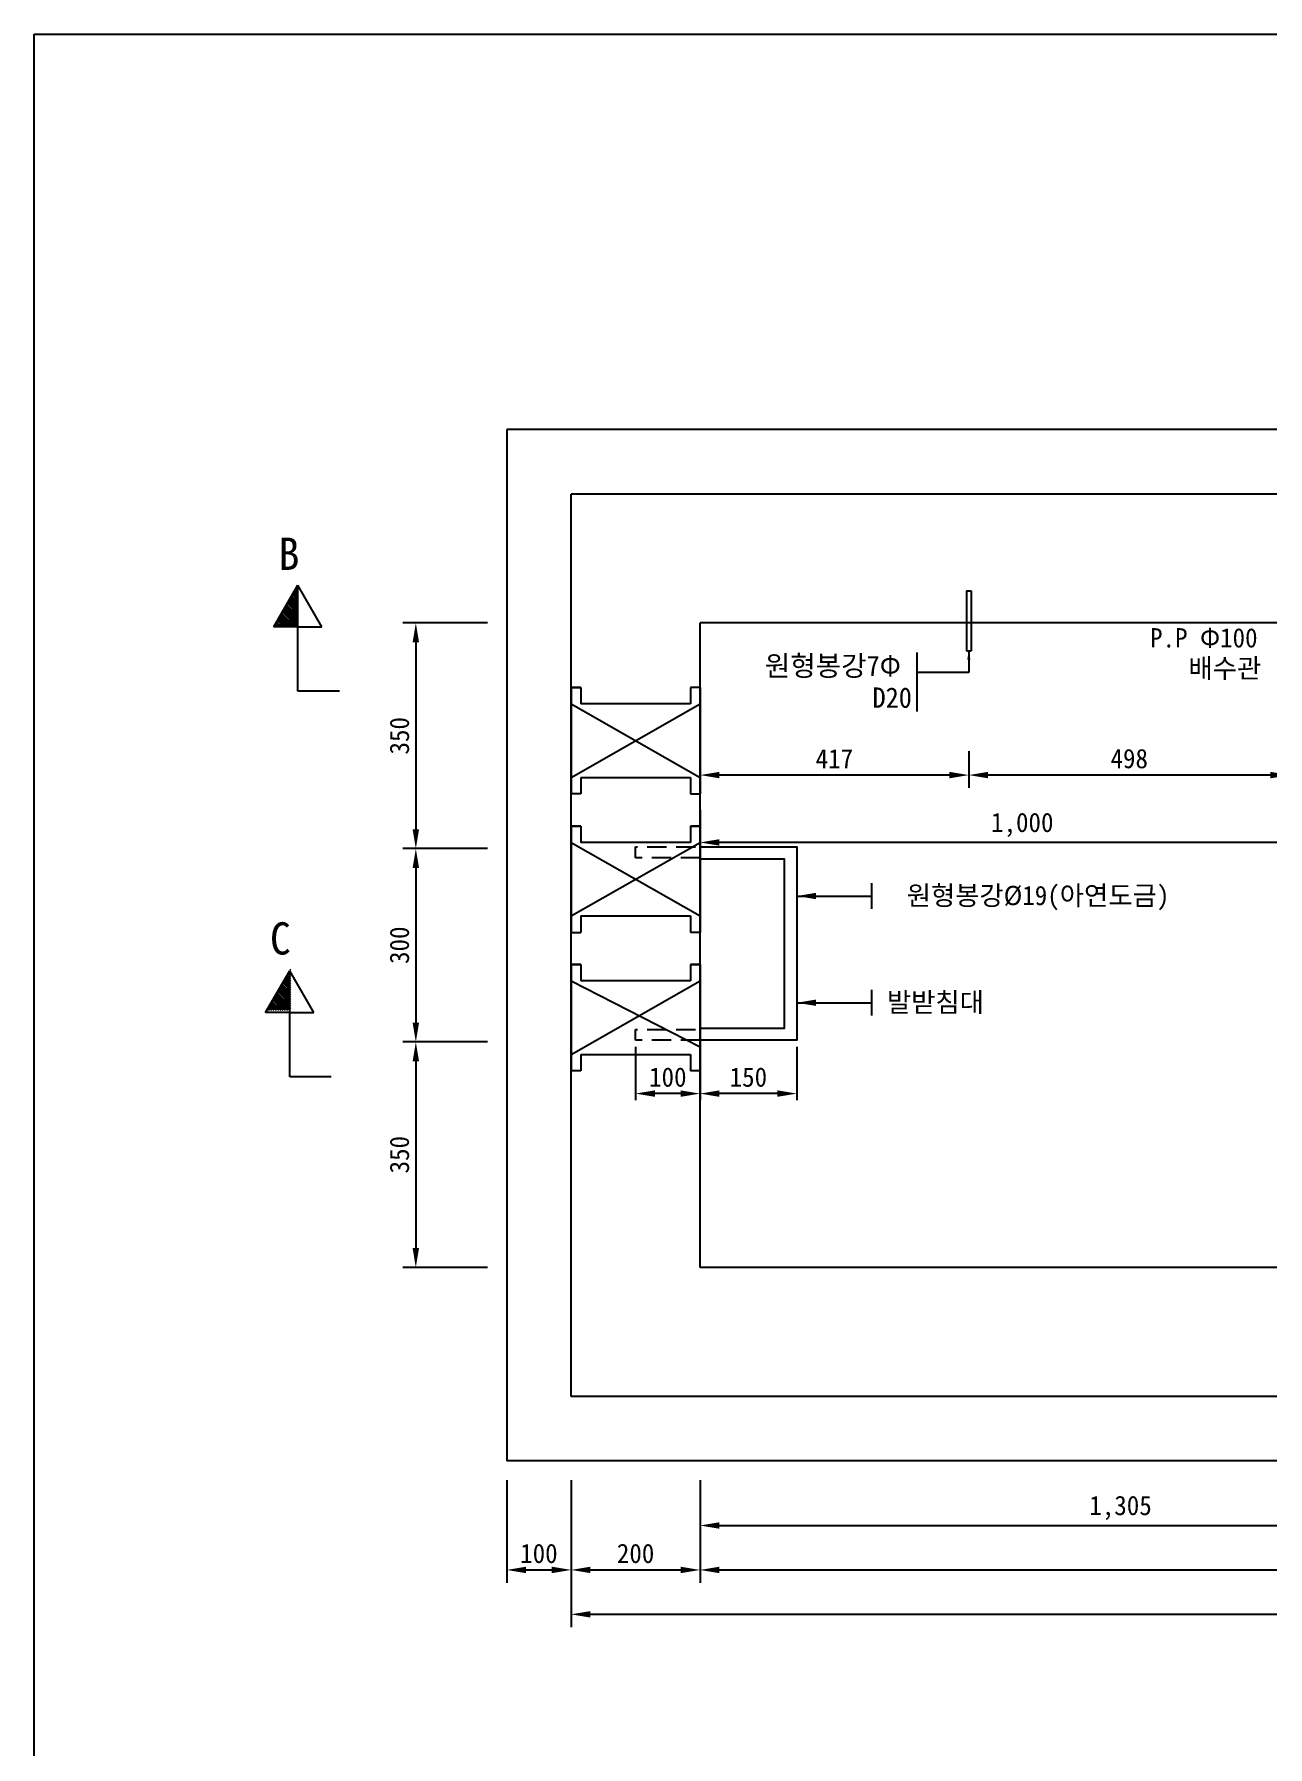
# Model space of a CAD drawing. Header units: millimetres. Extents: x 250 to 8210, y 580 to 5740.
# Drawn here: x 250 to 2164, y 3083 to 5740 of the extents above; entities that cross this region are included whole.
import ezdxf
from ezdxf.enums import TextEntityAlignment as Align

# ---------------------------------------------------------------- set-up
doc = ezdxf.new("R2010")
doc.units = ezdxf.units.MM
doc.header["$LTSCALE"] = 400
doc.linetypes.add('HIDDEN', pattern=[0.375, 0.25, -0.125])
for name, color, linetype in [('ED-DIMS', 1, 'Continuous'), ('ED-MANH', 3, 'Continuous'), ('ED-NEWC', 4, 'Continuous'), ('TT-BASE', 8, 'Continuous'), ('TT-DIMS', 1, 'Continuous'), ('TT-LEAL', 1, 'Continuous'), ('TT-LEAT', 3, 'Continuous'), ('TT-MANH', 4, 'Continuous'), ('TT-TEXT', 3, 'Continuous'), ('TT-XXXX-EXST', 3, 'Continuous'), ('TT-XXXX-NEWC', 3, 'Continuous'), ('TX-PAPR', 2, 'Continuous')]:
    doc.layers.add(name, color=color, linetype=linetype)
doc.styles.get("Standard").update_dxf_attribs({"font": 'GulimChe.ttf'})
doc.styles.add('굴림체', font='GulimChe.ttf')
doc.dimstyles.new('dim_st', dxfattribs={"dimtxt": 2.5, "dimasz": 2.5, "dimexe": 2, "dimexo": 3, "dimgap": 1, "dimtad": 1, "dimdec": 0, "dimrnd": 1, "dimzin": 0, "dimdsep": 46, "dimlunit": 6, "dimtxsty": '굴림체', "dimcen": -1, "dimclrd": 1, "dimclre": 1, "dimclrt": 3, "dimadec": 0, "dimazin": 0, "dimtfac": 1, "dimtdec": 0, "dimtix": 1, "dimtofl": 0, "dimtmove": 2, "dimatfit": 3, "dimfxl": 0, "dimtolj": 1, "dimtzin": 0, "dimarcsym": 0})
doc.dimstyles.new('ISO-25', dxfattribs={"dimtxt": 2.5, "dimasz": 2.5, "dimexe": 1.25, "dimexo": 0.625, "dimtad": 1, "dimtxsty": 'Standard', "dimcen": 2.5, "dimadec": 0, "dimazin": 0, "dimtfac": 1, "dimtmove": 0, "dimatfit": 3, "dimfxl": 0, "dimarcsym": 0})

# ---------------------------------------------------------------- blocks, each defined once
blk = doc.blocks.new('*D1')
at = {"layer": 'Defpoints', "color": 0}
for p in [(1083.1, 3526.5), (3483.1, 3526.5), (3483.1, 3288.3)]:
    blk.add_point(p, dxfattribs=at)
at = {"layer": 'TT-DIMS', "color": 0, "lineweight": -2}
for p, q in [((1083.1, 3496.5), (1083.1, 3268.3)), ((3483.1, 3496.5), (3483.1, 3268.3)), ((1113.1, 3288.3), (3453.1, 3288.3))]:
    blk.add_line(p, q, dxfattribs=at)
at = {"layer": 'TT-DIMS', "color": 0}
for points in [[(1113.1, 3293.3), (1113.1, 3283.3), (1083.1, 3288.3)], [(3453.1, 3293.3), (3453.1, 3283.3), (3483.1, 3288.3)]]:
    blk.add_solid(points, dxfattribs=at)
at = {"layer": 'TT-DIMS', "color": 3, "insert": (2283.1, 3315.5), "char_height": 30, "attachment_point": 5, "style": '굴림체'}
blk.add_mtext('2,400', dxfattribs=at)
blk = doc.blocks.new('*D2')
at = {"layer": 'Defpoints', "color": 0}
for p in [(1283.1, 3525.1), (3283.1, 3526.5), (3283.1, 3357.2)]:
    blk.add_point(p, dxfattribs=at)
at = {"layer": 'TT-DIMS', "color": 0, "lineweight": -2}
for p, q in [((1283.1, 3495.1), (1283.1, 3337.2)), ((3283.1, 3496.5), (3283.1, 3337.2)), ((1313.1, 3357.2), (3253.1, 3357.2))]:
    blk.add_line(p, q, dxfattribs=at)
at = {"layer": 'TT-DIMS', "color": 0}
for points in [[(1313.1, 3362.2), (1313.1, 3352.2), (1283.1, 3357.2)], [(3253.1, 3362.2), (3253.1, 3352.2), (3283.1, 3357.2)]]:
    blk.add_solid(points, dxfattribs=at)
at = {"layer": 'TT-DIMS', "color": 3, "insert": (2283.1, 3384.4), "char_height": 30, "attachment_point": 5, "style": '굴림체'}
blk.add_mtext('2,000', dxfattribs=at)
blk = doc.blocks.new('*D3')
at = {"layer": 'Defpoints', "color": 0}
for p in [(983.1, 3526.5), (1083.1, 3526.5), (1083.1, 3357.2)]:
    blk.add_point(p, dxfattribs=at)
at = {"layer": 'TT-DIMS', "color": 0, "lineweight": -2}
for p, q in [((983.1, 3496.5), (983.1, 3337.2)), ((1083.1, 3496.5), (1083.1, 3337.2)), ((1013.1, 3357.2), (1053.1, 3357.2))]:
    blk.add_line(p, q, dxfattribs=at)
at = {"layer": 'TT-DIMS', "color": 0}
for points in [[(1013.1, 3362.2), (1013.1, 3352.2), (983.1, 3357.2)], [(1053.1, 3362.2), (1053.1, 3352.2), (1083.1, 3357.2)]]:
    blk.add_solid(points, dxfattribs=at)
at = {"layer": 'TT-DIMS', "color": 3, "insert": (1033.1, 3382.6), "char_height": 30, "attachment_point": 5, "style": '굴림체'}
blk.add_mtext('100', dxfattribs=at)
blk = doc.blocks.new('*D4')
at = {"layer": 'Defpoints', "color": 0}
for p in [(1083.1, 3526.5), (1283.1, 3525.1), (1283.1, 3357.2)]:
    blk.add_point(p, dxfattribs=at)
at = {"layer": 'TT-DIMS', "color": 0, "lineweight": -2}
for p, q in [((1083.1, 3496.5), (1083.1, 3337.2)), ((1283.1, 3495.1), (1283.1, 3337.2)), ((1113.1, 3357.2), (1253.1, 3357.2))]:
    blk.add_line(p, q, dxfattribs=at)
at = {"layer": 'TT-DIMS', "color": 0}
for points in [[(1113.1, 3362.2), (1113.1, 3352.2), (1083.1, 3357.2)], [(1253.1, 3362.2), (1253.1, 3352.2), (1283.1, 3357.2)]]:
    blk.add_solid(points, dxfattribs=at)
at = {"layer": 'TT-DIMS', "color": 3, "insert": (1183.1, 3382.6), "char_height": 30, "attachment_point": 5, "style": '굴림체'}
blk.add_mtext('200', dxfattribs=at)
blk = doc.blocks.new('*D10')
at = {"layer": 'Defpoints', "color": 0}
for p in [(983.1, 4826.5), (842.1, 4476.5), (983.1, 4476.5)]:
    blk.add_point(p, dxfattribs=at)
at = {"layer": 'TT-DIMS', "color": 0, "lineweight": -2}
for p, q in [((953.1, 4826.5), (822.1, 4826.5)), ((842.1, 4796.5), (842.1, 4506.5)), ((953.1, 4476.5), (822.1, 4476.5))]:
    blk.add_line(p, q, dxfattribs=at)
at = {"layer": 'TT-DIMS', "color": 0}
for points in [[(837.1, 4796.5), (847.1, 4796.5), (842.1, 4826.5)], [(837.1, 4506.5), (847.1, 4506.5), (842.1, 4476.5)]]:
    blk.add_solid(points, dxfattribs=at)
at = {"layer": 'TT-DIMS', "color": 3, "insert": (816.8, 4651.5), "char_height": 30, "attachment_point": 5, "rotation": 90, "style": '굴림체'}
blk.add_mtext('350', dxfattribs=at)
blk = doc.blocks.new('*D11')
at = {"layer": 'Defpoints', "color": 0}
for p in [(983.1, 4176.5), (842.1, 3826.5), (983.1, 3826.5)]:
    blk.add_point(p, dxfattribs=at)
at = {"layer": 'TT-DIMS', "color": 0, "lineweight": -2}
for p, q in [((953.1, 4176.5), (822.1, 4176.5)), ((842.1, 4146.5), (842.1, 3856.5)), ((953.1, 3826.5), (822.1, 3826.5))]:
    blk.add_line(p, q, dxfattribs=at)
at = {"layer": 'TT-DIMS', "color": 0}
for points in [[(837.1, 4146.5), (847.1, 4146.5), (842.1, 4176.5)], [(837.1, 3856.5), (847.1, 3856.5), (842.1, 3826.5)]]:
    blk.add_solid(points, dxfattribs=at)
at = {"layer": 'TT-DIMS', "color": 3, "insert": (816.8, 4001.5), "char_height": 30, "attachment_point": 5, "rotation": 90, "style": '굴림체'}
blk.add_mtext('350', dxfattribs=at)
blk = doc.blocks.new('*D17')
at = {"layer": 'Defpoints', "color": 0}
for p in [(2198.1, 4678.3), (1700.1, 4657.5), (1700.1, 4590.5)]:
    blk.add_point(p, dxfattribs=at)
at = {"layer": 'TT-DIMS', "color": 0, "lineweight": -2}
for p, q in [((1700.1, 4627.5), (1700.1, 4570.5)), ((2198.1, 4648.3), (2198.1, 4570.5)), ((2168.1, 4590.5), (1730.1, 4590.5))]:
    blk.add_line(p, q, dxfattribs=at)
at = {"layer": 'TT-DIMS', "color": 0}
for points in [[(1730.1, 4595.5), (1730.1, 4585.5), (1700.1, 4590.5)], [(2168.1, 4595.5), (2168.1, 4585.5), (2198.1, 4590.5)]]:
    blk.add_solid(points, dxfattribs=at)
at = {"layer": 'TT-DIMS', "color": 3, "insert": (1949.1, 4615.9), "char_height": 30, "attachment_point": 5, "style": '굴림체'}
blk.add_mtext('498', dxfattribs=at)
blk = doc.blocks.new('*D18')
at = {"layer": 'Defpoints', "color": 0}
for p in [(1283.1, 4566.7), (2283.1, 4566.7), (1283.1, 4486)]:
    blk.add_point(p, dxfattribs=at)
at = {"layer": 'TT-DIMS', "color": 0, "lineweight": -2}
for p, q in [((1283.1, 4536.7), (1283.1, 4466)), ((2283.1, 4536.7), (2283.1, 4466)), ((2253.1, 4486), (1313.1, 4486))]:
    blk.add_line(p, q, dxfattribs=at)
at = {"layer": 'TT-DIMS', "color": 0}
for points in [[(1313.1, 4491), (1313.1, 4481), (1283.1, 4486)], [(2253.1, 4491), (2253.1, 4481), (2283.1, 4486)]]:
    blk.add_solid(points, dxfattribs=at)
at = {"layer": 'TT-DIMS', "color": 3, "insert": (1783.1, 4513.2), "char_height": 30, "attachment_point": 5, "style": '굴림체'}
blk.add_mtext('1,000', dxfattribs=at)
blk = doc.blocks.new('*D58')
at = {"layer": 'Defpoints', "color": 0}
for p in [(1283.1, 4657.5), (1700.1, 4657.5), (1283.1, 4590.5)]:
    blk.add_point(p, dxfattribs=at)
at = {"layer": 'TT-DIMS', "color": 0, "lineweight": -2}
for p, q in [((1283.1, 4627.5), (1283.1, 4570.5)), ((1700.1, 4627.5), (1700.1, 4570.5)), ((1670.1, 4590.5), (1313.1, 4590.5))]:
    blk.add_line(p, q, dxfattribs=at)
at = {"layer": 'TT-DIMS', "color": 0}
for points in [[(1313.1, 4595.5), (1313.1, 4585.5), (1283.1, 4590.5)], [(1670.1, 4595.5), (1670.1, 4585.5), (1700.1, 4590.5)]]:
    blk.add_solid(points, dxfattribs=at)
at = {"layer": 'TT-DIMS', "color": 3, "insert": (1491.6, 4615.9), "char_height": 30, "attachment_point": 5, "style": '굴림체'}
blk.add_mtext('417', dxfattribs=at)
blk = doc.blocks.new('*D62')
at = {"layer": 'Defpoints', "color": 0}
for p in [(1283.1, 4179), (1433.1, 4179), (1283.1, 4096.3)]:
    blk.add_point(p, dxfattribs=at)
at = {"layer": 'TT-DIMS', "color": 0, "lineweight": -2}
for p, q in [((1283.1, 4169), (1283.1, 4086.3)), ((1433.1, 4169), (1433.1, 4086.3)), ((1403.1, 4096.3), (1313.1, 4096.3))]:
    blk.add_line(p, q, dxfattribs=at)
at = {"layer": 'TT-DIMS', "color": 0}
for points in [[(1313.1, 4101.3), (1313.1, 4091.3), (1283.1, 4096.3)], [(1403.1, 4101.3), (1403.1, 4091.3), (1433.1, 4096.3)]]:
    blk.add_solid(points, dxfattribs=at)
at = {"layer": 'TT-DIMS', "color": 3, "insert": (1358.1, 4121.7), "char_height": 30, "attachment_point": 5, "style": '굴림체'}
blk.add_mtext('150', dxfattribs=at)
blk = doc.blocks.new('*D63')
at = {"layer": 'Defpoints', "color": 0}
for p in [(1183.1, 4179), (1283.1, 4179), (1183.1, 4096.3)]:
    blk.add_point(p, dxfattribs=at)
at = {"layer": 'TT-DIMS', "color": 0, "lineweight": -2}
for p, q in [((1183.1, 4169), (1183.1, 4086.3)), ((1283.1, 4169), (1283.1, 4086.3)), ((1253.1, 4096.3), (1213.1, 4096.3))]:
    blk.add_line(p, q, dxfattribs=at)
at = {"layer": 'TT-DIMS', "color": 0}
for points in [[(1213.1, 4101.3), (1213.1, 4091.3), (1183.1, 4096.3)], [(1253.1, 4101.3), (1253.1, 4091.3), (1283.1, 4096.3)]]:
    blk.add_solid(points, dxfattribs=at)
at = {"layer": 'TT-DIMS', "color": 3, "insert": (1233.1, 4121.7), "char_height": 30, "attachment_point": 5, "style": '굴림체'}
blk.add_mtext('100', dxfattribs=at)
blk = doc.blocks.new('*D87')
at = {"layer": 'Defpoints', "color": 0}
for p in [(983.1, 4476.5), (842.1, 4176.5), (983.1, 4176.5)]:
    blk.add_point(p, dxfattribs=at)
at = {"layer": 'TT-DIMS', "color": 0, "lineweight": -2}
for p, q in [((953.1, 4476.5), (822.1, 4476.5)), ((842.1, 4446.5), (842.1, 4206.5)), ((953.1, 4176.5), (822.1, 4176.5))]:
    blk.add_line(p, q, dxfattribs=at)
at = {"layer": 'TT-DIMS', "color": 0}
for points in [[(837.1, 4446.5), (847.1, 4446.5), (842.1, 4476.5)], [(837.1, 4206.5), (847.1, 4206.5), (842.1, 4176.5)]]:
    blk.add_solid(points, dxfattribs=at)
at = {"layer": 'TT-DIMS', "color": 3, "insert": (816.8, 4326.5), "char_height": 30, "attachment_point": 5, "rotation": 90, "style": '굴림체'}
blk.add_mtext('300', dxfattribs=at)
blk = doc.blocks.new('*D111')
at = {"layer": 'Defpoints', "color": 0}
for p in [(1283.1, 3526.5), (2588.1, 3526.5), (2588.1, 3426.1)]:
    blk.add_point(p, dxfattribs=at)
at = {"layer": 'ED-DIMS', "color": 1, "lineweight": -2}
for p, q in [((1283.1, 3496.5), (1283.1, 3406.1)), ((2588.1, 3496.5), (2588.1, 3406.1)), ((1313.1, 3426.1), (2558.1, 3426.1))]:
    blk.add_line(p, q, dxfattribs=at)
at = {"layer": 'ED-DIMS', "color": 1}
for points in [[(1313.1, 3431.1), (1313.1, 3421.1), (1283.1, 3426.1)], [(2558.1, 3431.1), (2558.1, 3421.1), (2588.1, 3426.1)]]:
    blk.add_solid(points, dxfattribs=at)
at = {"layer": 'ED-DIMS', "color": 3, "insert": (1935.6, 3453.4), "char_height": 30, "attachment_point": 5, "style": '굴림체'}
blk.add_mtext('\\A1;1,305', dxfattribs=at)

msp = doc.modelspace()

# ---------------------------------------------------------------- linework, layer by layer
at = {"layer": 'ED-MANH'}
for p, q in [((3483.12103703, 5026.49825235), (1083.12103703, 5026.49825235)), ((1083.12103703, 3626.49825235), (1083.12103703, 5026.49825235)), ((3283.12103703, 4826.49825235), (1283.12103703, 4826.49825235)), ((1283.12103703, 3826.49825235), (1283.12103703, 4826.49825235)), ((3283.12103703, 3826.49825235), (1283.12103703, 3826.49825235)), ((3483.12103703, 3626.49825235), (1083.12103703, 3626.49825235)), ((3483.12103703, 3626.49825235), (1083.12103703, 3626.49825235))]:
    msp.add_line(p, q, dxfattribs=at)
at = {"layer": 'ED-NEWC'}
for p, q in [((1696.62103703, 4876.49825235), (1696.62103703, 4826.49825235)), ((1696.62103703, 4876.49825235), (1703.62103703, 4876.49825235)), ((1703.62103703, 4876.49825235), (1703.62103703, 4826.49825235)), ((1696.62103703, 4826.49825235), (1696.62103703, 4783.49825235)), ((1703.62103703, 4826.49825235), (1703.62103703, 4783.49825235)), ((1696.62103703, 4783.49825235), (1703.62103703, 4783.49825235)), ((1703.62103703, 4798.46704399), (1703.62103703, 4783.49825235)), ((1098.12103703, 4726.49825235), (1083.12103703, 4726.49825235)), ((1083.12103703, 4726.49825235), (1098.12103703, 4726.49825235)), ((1083.12103703, 4726.49825235), (1083.12103703, 4561.49825235)), ((1098.12103703, 4726.49825235), (1098.12103703, 4700.99825235)), ((1283.12103703, 4726.49825235), (1268.12103703, 4726.49825235)), ((1283.12103703, 4726.49825235), (1268.12103703, 4726.49825235)), ((1268.12103703, 4726.49825235), (1268.12103703, 4700.99825235)), ((1283.12103703, 4726.49825235), (1283.12103703, 4561.49825235)), ((1083.12103703, 4586.99825235), (1283.12103703, 4700.99825235)), ((1083.12103703, 4700.99825235), (1283.12103703, 4586.99825235)), ((1268.12103703, 4700.99825235), (1098.12103703, 4700.99825235)), ((1098.12103703, 4586.99825235), (1098.12103703, 4561.49825235)), ((1098.12103703, 4586.99825235), (1268.12103703, 4586.99825235)), ((1268.12103703, 4586.99825235), (1268.12103703, 4561.49825235)), ((1098.12103703, 4561.49825235), (1083.12103703, 4561.49825235)), ((1268.12103703, 4561.49825235), (1283.12103703, 4561.49825235)), ((1098.12103703, 4511.49825235), (1083.12103703, 4511.49825235)), ((1083.12103703, 4511.49825235), (1098.12103703, 4511.49825235)), ((1098.12103703, 4511.49825235), (1098.12103703, 4485.99825235)), ((1268.12103703, 4511.49830235), (1283.12103703, 4511.49830235)), ((1283.12103703, 4511.49825235), (1268.12103703, 4511.49825235)), ((1283.12103703, 4511.49825235), (1268.12103703, 4511.49825235)), ((1268.12103703, 4511.49825235), (1268.12103703, 4485.99825235)), ((1083.12103703, 4371.99825235), (1283.12103703, 4485.99825235)), ((1083.12103703, 4485.99825235), (1283.12103703, 4371.99825235)), ((1268.12103703, 4485.99825235), (1098.12103703, 4485.99825235)), ((1098.12103703, 4371.99825235), (1098.12103703, 4346.49825235)), ((1098.12103703, 4371.99825235), (1098.12103703, 4346.49825235)), ((1098.12103703, 4371.99825235), (1268.12103703, 4371.99825235)), ((1268.12103703, 4371.99825235), (1268.12103703, 4346.49825235)), ((1268.12103703, 4371.99825235), (1268.12103703, 4346.49825235)), ((1083.12103703, 4346.49820235), (1098.12103703, 4346.49820235)), ((1283.12103703, 4346.49820235), (1268.12103703, 4346.49820235)), ((1098.12103703, 4296.49825235), (1083.12103703, 4296.49825235)), ((1098.12103703, 4296.49820235), (1083.12103703, 4296.49820235)), ((1083.12103703, 4296.49820235), (1098.12103703, 4296.49820235)), ((1083.12103703, 4296.49820235), (1083.12103703, 4131.49820235)), ((1098.12103703, 4296.49820235), (1098.12103703, 4270.99820235)), ((1268.12103703, 4296.49825235), (1283.12103703, 4296.49825235)), ((1283.12103703, 4296.49820235), (1268.12103703, 4296.49820235)), ((1283.12103703, 4296.49820235), (1268.12103703, 4296.49820235)), ((1268.12103703, 4296.49820235), (1268.12103703, 4270.99820235)), ((1283.12103703, 4296.49820235), (1283.12103703, 4131.49815235)), ((1083.12103703, 4156.99820235), (1283.12103703, 4270.99820235)), ((1083.12103703, 4270.99820235), (1283.12103703, 4168.99825235)), ((1268.12103703, 4270.99820235), (1098.12103703, 4270.99820235)), ((1098.12103703, 4156.99820235), (1098.12103703, 4131.49820235)), ((1098.12103703, 4156.99820235), (1268.12103703, 4156.99820235)), ((1268.12103703, 4156.99820235), (1268.12103703, 4131.49820235)), ((1098.12103703, 4131.49820235), (1083.12103703, 4131.49820235)), ((1283.12103703, 4131.49815235), (1268.12103703, 4131.49815235))]:
    msp.add_line(p, q, dxfattribs=at)
at = {"layer": 'TT-BASE'}
for p, q in [((983.12103703, 5126.49825235), (983.12103703, 3526.49825235)), ((3583.12103703, 5126.49825235), (983.12103703, 5126.49825235)), ((3583.12103703, 3526.49825235), (983.12103703, 3526.49825235))]:
    msp.add_line(p, q, dxfattribs=at)
at = {"layer": 'TT-LEAL'}
for p, q in [((621.64860645, 4820.49947726), (658.96391663, 4885.1314904)), ((658.96391663, 4851.38021954), (646.61009409, 4863.73404208)), ((658.96391663, 4854.91575344), (647.90418931, 4865.97548076)), ((658.96391663, 4858.45128735), (649.19828454, 4868.21691944)), ((658.96391663, 4861.98682126), (650.49237976, 4870.45835812)), ((658.96391663, 4865.52235516), (651.78647499, 4872.6997968)), ((658.96391663, 4869.05788907), (653.08057021, 4874.94123548)), ((658.96391663, 4872.59342297), (654.37466544, 4877.18267416)), ((658.96391663, 4876.12895688), (655.66876066, 4879.42411285)), ((658.96391663, 4879.66449078), (656.96285589, 4881.66555153)), ((658.96391663, 4883.20002469), (658.25695112, 4883.90699021)), ((658.96391663, 4820.49947726), (658.96391663, 4885.1314904)), ((696.27922681, 4820.49947726), (658.96391663, 4885.1314904)), ((647.41825203, 4820.49947726), (631.08095138, 4836.83677792)), ((650.95378594, 4820.49947726), (632.37504661, 4839.0782166)), ((654.48931985, 4820.49947726), (633.66914183, 4841.31965528)), ((658.02485375, 4820.49947726), (634.96323706, 4843.56109396)), ((658.96391663, 4823.09594829), (636.25733228, 4845.80253264)), ((658.96391663, 4826.6314822), (637.55142751, 4848.04397132)), ((658.96391663, 4830.1670161), (638.84552273, 4850.28541)), ((658.96391663, 4833.70255001), (640.13961796, 4852.52684868)), ((658.96391663, 4837.23808391), (641.43371318, 4854.76828736)), ((658.96391663, 4840.77361782), (642.72780841, 4857.00972604)), ((658.96391663, 4844.30915173), (644.02190363, 4859.25116472)), ((658.96391663, 4847.84468563), (645.31599886, 4861.4926034)), ((658.96391663, 4820.49947726), (621.64860645, 4820.49947726)), ((622.66951469, 4820.49947726), (622.0222848, 4821.14670715)), ((626.2050486, 4820.49947726), (623.31638003, 4823.38814583)), ((629.7405825, 4820.49947726), (624.61047525, 4825.62958452)), ((633.27611641, 4820.49947726), (625.90457048, 4827.8710232)), ((636.81165032, 4820.49947726), (627.1986657, 4830.11246188)), ((640.34718422, 4820.49947726), (628.49276093, 4832.35390056)), ((643.88271813, 4820.49947726), (629.78685615, 4834.59533924)), ((658.96391663, 4720.88735044), (658.96391663, 4820.49947726)), ((658.96391663, 4820.49947726), (696.27922681, 4820.49947726)), ((1700.26919312, 4784.38718888), (1700.26919312, 4749.85037322)), ((1620.26919312, 4689.03959085), (1620.26919312, 4780.92593773)), ((1700.26919312, 4749.85037322), (1620.26919312, 4749.85037322)), ((723.48312917, 4720.88735044), (658.96391663, 4720.88735044)), ((1549.25044664, 4422.84698418), (1549.25044664, 4382.84698418)), ((609.08763948, 4222.07717238), (646.40294966, 4286.70918551)), ((648.04897806, 4273.79155008), (642.16563164, 4279.6748965)), ((648.04897806, 4277.32708399), (643.45972687, 4281.91633518)), ((648.04897806, 4280.86261789), (644.75382209, 4284.15777386)), ((648.04897806, 4284.3981518), (646.04791732, 4286.39921254)), ((646.40294966, 4222.07717238), (646.40294966, 4286.70918551)), ((683.71825984, 4222.07717238), (646.40294966, 4286.70918551)), ((648.04897806, 4287.9336857), (647.34201254, 4288.64065122)), ((648.04897806, 4231.36514321), (626.63648893, 4252.77763233)), ((648.04897806, 4234.90067711), (627.93058416, 4255.01907101)), ((648.04897806, 4238.43621102), (629.22467938, 4257.26050969)), ((648.04897806, 4241.97174493), (630.51877461, 4259.50194837)), ((648.04897806, 4245.50727883), (631.81286984, 4261.74338705)), ((648.04897806, 4249.04281274), (633.10696506, 4263.98482573)), ((648.04897806, 4252.57834664), (634.40106029, 4266.22626441)), ((648.04897806, 4256.11388055), (635.69515551, 4268.4677031)), ((648.04897806, 4259.64941446), (636.98925074, 4270.70914178)), ((648.04897806, 4263.18494836), (638.28334596, 4272.95058046)), ((648.04897806, 4266.72048227), (639.57744119, 4275.19201914)), ((648.04897806, 4270.25601617), (640.87153641, 4277.43345782)), ((1549.25044664, 4257.27068785), (1549.25044664, 4217.27068785)), ((611.75457612, 4225.23313828), (611.10734623, 4225.88036817)), ((615.29011002, 4225.23313828), (612.40144145, 4228.12180685)), ((618.82564393, 4225.23313828), (613.69553668, 4230.36324553)), ((622.36117784, 4225.23313828), (614.9896319, 4232.60468421)), ((625.89671174, 4225.23313828), (616.28372713, 4234.84612289)), ((629.43224565, 4225.23313828), (617.57782236, 4237.08756157)), ((632.96777955, 4225.23313828), (618.87191758, 4239.32900025)), ((636.50331346, 4225.23313828), (620.16601281, 4241.57043893)), ((640.03884737, 4225.23313828), (621.46010803, 4243.81187761)), ((643.57438127, 4225.23313828), (622.75420326, 4246.05331629)), ((647.10991518, 4225.23313828), (624.04829848, 4248.29475497)), ((648.04897806, 4227.8296093), (625.34239371, 4250.53619365)), ((646.40294966, 4222.07717238), (609.08763948, 4222.07717238)), ((646.40294966, 4122.46504555), (646.40294966, 4222.07717238)), ((646.40294966, 4222.07717238), (683.71825984, 4222.07717238)), ((710.92216221, 4122.46504555), (646.40294966, 4122.46504555))]:
    msp.add_line(p, q, dxfattribs=at)
msp.add_solid([(1697.76919312, 4769.38718888), (1700.26919312, 4784.38718888), (1702.76919312, 4769.38718888)], dxfattribs=at)
at = {"layer": 'TT-MANH'}
for p, q in [((1083.12103703, 4346.49820235), (1083.12103703, 4576.49820235)), ((1283.12103703, 4346.49820235), (1283.12103703, 4576.49820235))]:
    msp.add_line(p, q, dxfattribs=at)
at = {"layer": 'TT-MANH', "linetype": 'HIDDEN', "ltscale": 0.3, "flags": 128}
for points in [[(1283.12103703, 4461.99825235), (1183.12103703, 4461.99825235), (1183.12103703, 4478.99825235), (1283.12103703, 4478.99825235)], [(1283.12103703, 4178.99825235), (1183.12103703, 4178.99825235), (1183.12103703, 4195.99825235), (1283.12103703, 4195.99825235), (1283.12103703, 4178.99825235)]]:
    msp.add_lwpolyline(points, dxfattribs=at)
at = {"layer": 'TT-MANH', "flags": 128}
msp.add_lwpolyline([(1283.12103703, 4478.99825235), (1433.12103703, 4478.99825235), (1433.12103703, 4178.99825235), (1283.12103703, 4178.99825235), (1283.12103703, 4197.99825235), (1414.12103703, 4197.99825235), (1414.12103703, 4459.99825235), (1283.12103703, 4459.99825235), (1283.12103703, 4478.99825235)], dxfattribs=at)
at = {"layer": 'TT-XXXX-NEWC'}
for p, q in [((1083.12103703, 4511.49825235), (1083.12103703, 4346.49825235)), ((1283.12103703, 4486.49825235), (1283.12103703, 4346.49825235)), ((1268.12103703, 4156.99820235), (1268.12103703, 4131.49820235))]:
    msp.add_line(p, q, dxfattribs=at)
at = {"layer": 'TX-PAPR'}
msp.add_lwpolyline([(250, 5740), (8210, 5740), (8210, 580), (250, 580)], close=True, dxfattribs=at)

# ---------------------------------------------------------------- texts
at = {"layer": 'TT-LEAT'}
for s, height, p in [('B', 50, (629.19413295, 4908.88561654)), ('원형봉강7Φ', 31.5, (1383.50593133, 4744.3230756)), ('D20', 31.5, (1550.76590473, 4694.9730756)), ('C', 50, (615.75738618, 4312.07276793))]:
    msp.add_text(s, height=height, dxfattribs=at).set_placement(p)
at = {"layer": 'TT-TEXT'}
for s, p in [('원형봉강Ø19(아연도금)', (2011.2451275, 4403.68475014)), ('발받침대', (1723.65204239, 4237.98877295))]:
    msp.add_text(s, height=30, dxfattribs=at).set_placement(p, align=Align.MIDDLE_RIGHT)
at = {"layer": 'TT-XXXX-EXST'}
for s, p in [('P.P Φ100', (1981.38938214, 4788.48221504)), ('배수관', (2040.99044597, 4741.4024278))]:
    msp.add_text(s, height=30, dxfattribs=at).set_placement(p)

# ---------------------------------------------------------------- dimensions: what is measured, and where the dimension line sits
at = {"layer": 'ED-DIMS'}
dim = msp.add_linear_dim(base=(2588.12103703, 3426.13276611), p1=(1283.12103703, 3526.49825235), p2=(2588.12103703, 3526.49825235), angle=0, dimstyle='dim_st', override={"dimscale": 10, "dimtxt": 3, "dimasz": 3, "dimtofl": 1}, dxfattribs=at)
dim.commit()
dim.dimension.update_dxf_attribs({"geometry": '*D111', "text_midpoint": (1935.62103703, 3453.36680866)})
at = {"layer": 'TT-DIMS'}
for base, p1, p2, angle, override, picture, middle in [((842.12476906, 4476.49820235), (983.12103703, 4826.49825235), (983.12103703, 4476.49820235), 270, {"dimscale": 10, "dimtxt": 3, "dimasz": 3, "dimexe": 2, "dimexo": 3, "dimgap": 1, "dimdec": 0, "dimlunit": 6, "dimtxsty": '굴림체', "dimcen": 1, "dimclrt": 3, "dimaunit": 1, "dimtdec": 4, "dimtix": 1, "dimtmove": 2, "dimtvp": 2}, '*D10', (816.78567332, 4651.49822735)), ((1700.12103703, 4590.47540594), (2198.12103703, 4678.29113754), (1700.12103703, 4657.48434374), 180, {"dimscale": 10, "dimtxt": 3, "dimasz": 3, "dimexe": 2, "dimexo": 3, "dimgap": 1, "dimdec": 4, "dimlunit": 6, "dimtxsty": '굴림체', "dimcen": 1, "dimclrt": 3, "dimaunit": 1, "dimtdec": 4, "dimtix": 1, "dimtmove": 2, "dimtvp": 2}, '*D17', (1949.12103703, 4615.85439531)), ((1283.12103703, 4590.47540594), (1700.12103703, 4657.48434374), (1283.12103703, 4657.48434374), 180, {"dimscale": 10, "dimtxt": 3, "dimasz": 3, "dimexe": 2, "dimexo": 3, "dimgap": 1, "dimdec": 4, "dimlunit": 6, "dimtxsty": '굴림체', "dimcen": 1, "dimclrt": 3, "dimaunit": 1, "dimtdec": 4, "dimtix": 1, "dimtmove": 2, "dimtvp": 2}, '*D58', (1491.62103703, 4615.87434211)), ((1283.12103703, 4485.98630452), (2283.12103703, 4566.74542927), (1283.12103703, 4566.74542927), 180, {"dimscale": 10, "dimtxt": 3, "dimasz": 3, "dimexe": 2, "dimexo": 3, "dimgap": 1, "dimdec": 4, "dimlunit": 6, "dimtxsty": '굴림체', "dimcen": 1, "dimclrt": 3, "dimaunit": 1, "dimtdec": 4, "dimtix": 1, "dimtmove": 2, "dimtvp": 2}, '*D18', (1783.12103703, 4513.22034708)), ((842.1247690631, 4176.4982523533), (983.1210370287, 4476.4982023532), (983.1210370286, 4176.4982523533), 270, {"dimscale": 10, "dimtxt": 3, "dimasz": 3, "dimexe": 2, "dimexo": 3, "dimgap": 1, "dimdec": 4, "dimlunit": 6, "dimtxsty": '굴림체', "dimcen": 1, "dimclrt": 3, "dimaunit": 1, "dimtdec": 4, "dimtix": 1, "dimtmove": 2, "dimtvp": 2}, '*D87', (816.7856733184, 4326.4982273533)), ((842.1247690632, 3826.4982523533), (983.1210370286, 4176.4982023532), (983.1210370287, 3826.4982523533), 270, {"dimscale": 10, "dimtxt": 3, "dimasz": 3, "dimexe": 2, "dimexo": 3, "dimgap": 1, "dimdec": 4, "dimlunit": 6, "dimtxsty": '굴림체', "dimcen": 1, "dimclrt": 3, "dimaunit": 1, "dimtdec": 4, "dimtix": 1, "dimtmove": 2, "dimtvp": 2}, '*D11', (816.7856733185, 4001.4982273533)), ((1183.12103703, 4096.31206116), (1283.12103703, 4178.99825235), (1183.12103703, 4178.99825235), 180, {"dimscale": 10, "dimtxt": 3, "dimasz": 3, "dimexe": 1, "dimexo": 1, "dimgap": 1, "dimdec": 4, "dimlunit": 6, "dimtxsty": '굴림체', "dimcen": 1, "dimclrt": 3, "dimaunit": 1, "dimtdec": 4, "dimtix": 1, "dimtmove": 2, "dimtvp": 2}, '*D63', (1233.12103703, 4121.71099733)), ((1283.12103703, 4096.31206116), (1433.12103703, 4178.99825235), (1283.12103703, 4178.99825235), 180, {"dimscale": 10, "dimtxt": 3, "dimasz": 3, "dimexe": 1, "dimexo": 1, "dimgap": 1, "dimdec": 4, "dimlunit": 6, "dimtxsty": '굴림체', "dimcen": 1, "dimclrt": 3, "dimaunit": 1, "dimtdec": 4, "dimtix": 1, "dimtmove": 2, "dimtvp": 2}, '*D62', (1358.12103703, 4121.71099733)), ((1083.12103703, 3357.21427962), (983.12103703, 3526.49825235), (1083.12103703, 3526.49825235), 0, {"dimscale": 10, "dimtxt": 3, "dimasz": 3, "dimexe": 2, "dimexo": 3, "dimgap": 1, "dimdec": 4, "dimlunit": 6, "dimtxsty": '굴림체', "dimcen": 1, "dimclrt": 3, "dimaunit": 1, "dimtdec": 4, "dimtix": 1, "dimtmove": 2, "dimtvp": 2}, '*D3', (1033.12103703, 3382.61321579)), ((3483.12103703, 3288.29579314), (1083.12103703, 3526.49825235), (3483.12103703, 3526.49825235), 0, {"dimscale": 10, "dimtxt": 3, "dimasz": 3, "dimexe": 2, "dimexo": 3, "dimgap": 1, "dimdec": 4, "dimlunit": 6, "dimtxsty": '굴림체', "dimcen": 1, "dimclrt": 3, "dimaunit": 1, "dimtdec": 4, "dimtix": 1, "dimtmove": 2, "dimtvp": 2}, '*D1', (2283.12103703, 3315.52983569)), ((1283.12103703, 3357.21427962), (1083.12103703, 3526.49825235), (1283.12103703, 3525.05125259), 0, {"dimscale": 10, "dimtxt": 3, "dimasz": 3, "dimexe": 2, "dimexo": 3, "dimgap": 1, "dimdec": 4, "dimlunit": 6, "dimtxsty": '굴림체', "dimcen": 1, "dimclrt": 3, "dimaunit": 1, "dimtdec": 4, "dimtix": 1, "dimtmove": 2, "dimtvp": 2}, '*D4', (1183.12103703, 3382.55337537)), ((3283.12103703, 3357.21427962), (1283.12103703, 3525.05125259), (3283.12103703, 3526.49825235), 0, {"dimscale": 10, "dimtxt": 3, "dimasz": 3, "dimexe": 2, "dimexo": 3, "dimgap": 1, "dimdec": 4, "dimlunit": 6, "dimtxsty": '굴림체', "dimcen": 1, "dimclrt": 3, "dimaunit": 1, "dimtdec": 4, "dimtix": 1, "dimtmove": 2, "dimtvp": 2}, '*D2', (2283.12103703, 3384.42837537))]:
    dim = msp.add_linear_dim(base=base, p1=p1, p2=p2, angle=angle, dimstyle='ISO-25', override=override, dxfattribs=at)
    dim.commit()
    dim.dimension.update_dxf_attribs({"geometry": picture, "text_midpoint": middle})

# ---------------------------------------------------------------- leaders
at = {"layer": 'TT-LEAL'}
for points in [[(1433.12103703, 4402.84698418), (1549.25044664, 4402.84698418)], [(1433.12103703, 4237.27068785), (1549.25044664, 4237.27068785)]]:
    msp.add_leader(points, dimstyle='ISO-25', override={"dimscale": 10, "dimtxt": 3, "dimasz": 3, "dimexe": 2, "dimexo": 3, "dimgap": 1, "dimdec": 0, "dimlunit": 6, "dimtxsty": '굴림체', "dimcen": 1, "dimclrt": 7, "dimaunit": 1, "dimtdec": 4, "dimtix": 1, "dimtmove": 2, "dimtvp": 2}, dxfattribs=at)

doc.saveas('drawing.dxf')
